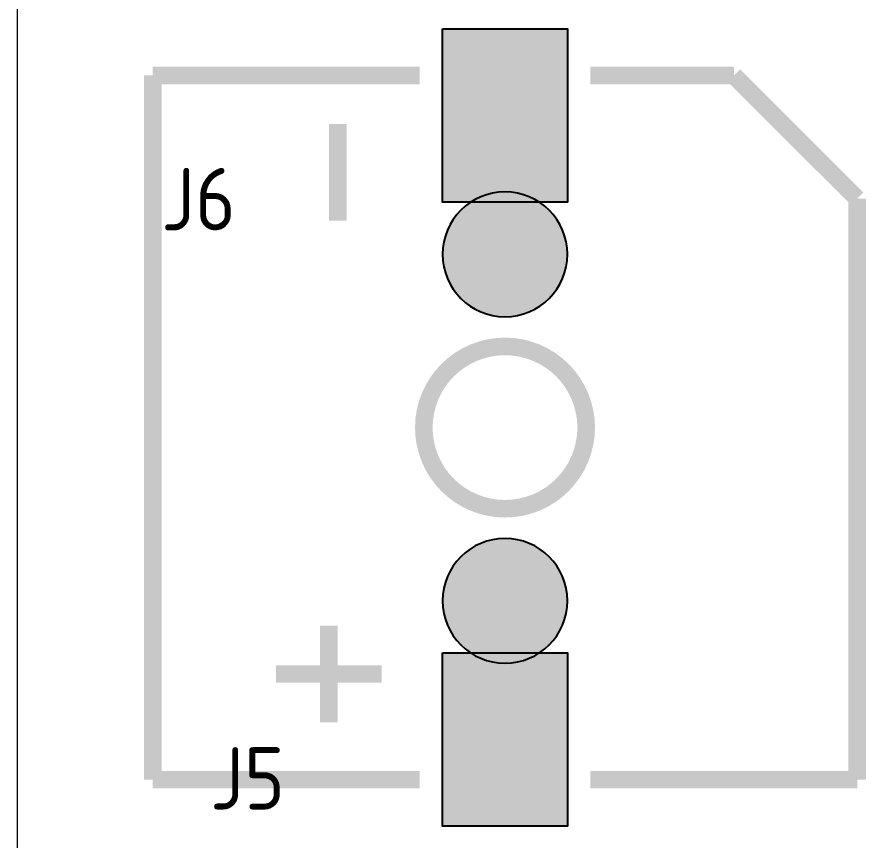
# Model space of a CAD drawing. Header units: millimetres. Extents: x 3623 to 6062, y 1175 to 2021.
# Drawn here: x 5583.4 to 5595.65, y 1825.65 to 1837.53 of the extents above; entities that cross this region are included whole.
import ezdxf

# ---------------------------------------------------------------- set-up
doc = ezdxf.new("R2010")
doc.units = ezdxf.units.MM
doc.header["$LTSCALE"] = 0.1
doc.layers.add('FPC', color=11, linetype='Continuous')
doc.layers.add('TOPOVERLAY', color=2, linetype='Continuous')
for name, color, linetype, true_color in [('Multi-Layer', 7, 'Continuous', 0xc0c0c0), ('Top-Layer', 1, 'Continuous', 0xff0000), ('Top-Silkscreen-Layer', 7, 'Continuous', 0xffcc00)]:
    doc.layers.add(name, color=color, linetype=linetype, true_color=true_color)
doc.styles.get("Standard").update_dxf_attribs({"font": 'isocp2.shx', "bigfont": 'AllInOneBig.shx'})

msp = doc.modelspace()

# ---------------------------------------------------------------- hatches: boundary and pattern name
at = {"layer": 'Multi-Layer'}
for points in [[(5589.541, 1834.104, 1), (5591.341, 1834.104, 1)], [(5589.541, 1834.104, 1), (5591.341, 1834.104, 1)], [(5589.541, 1834.104, 1), (5591.341, 1834.104, 1)], [(5589.541, 1829.104, 1), (5591.341, 1829.104, 1)], [(5589.541, 1829.104, 1), (5591.341, 1829.104, 1)], [(5589.541, 1829.104, 1), (5591.341, 1829.104, 1)]]:
    msp.add_hatch(color=256, dxfattribs=at).paths.add_polyline_path(points)
at = {"layer": 'Top-Layer'}
for points in [[(5589.541, 1837.355), (5591.341, 1837.355), (5591.341, 1834.855), (5589.541, 1834.855)], [(5589.541, 1834.104, 1), (5591.341, 1834.104, 1)], [(5589.541, 1829.104, 1), (5591.341, 1829.104, 1)], [(5589.541, 1828.354), (5591.341, 1828.354), (5591.341, 1825.854), (5589.541, 1825.854)]]:
    msp.add_hatch(color=256, dxfattribs=at).paths.add_polyline_path(points)

# ---------------------------------------------------------------- linework, layer by layer
at = {"layer": 'FPC', "linetype": 'ByBlock', "lineweight": 0}
msp.add_line((5583.402, 1841.897), (5583.402, 1815.945), dxfattribs=at)
at = {"layer": 'Multi-Layer'}
for points in [[(5589.541, 1834.104, 1), (5591.341, 1834.104, 1)], [(5589.541, 1834.104, 1), (5591.341, 1834.104, 1)], [(5589.541, 1834.104, 1), (5591.341, 1834.104, 1)], [(5589.541, 1829.104, 1), (5591.341, 1829.104, 1)], [(5589.541, 1829.104, 1), (5591.341, 1829.104, 1)], [(5589.541, 1829.104, 1), (5591.341, 1829.104, 1)]]:
    msp.add_lwpolyline(points, format="xyb", close=True, dxfattribs=at)
at = {"layer": 'Top-Layer'}
for points in [[(5589.541, 1837.355), (5591.341, 1837.355), (5591.341, 1834.855), (5589.541, 1834.855)], [(5589.541, 1828.354), (5591.341, 1828.354), (5591.341, 1825.854), (5589.541, 1825.854)]]:
    msp.add_lwpolyline(points, close=True, dxfattribs=at)
for points in [[(5589.541, 1834.104, 1), (5591.341, 1834.104, 1)], [(5589.541, 1829.104, 1), (5591.341, 1829.104, 1)]]:
    msp.add_lwpolyline(points, format="xyb", close=True, dxfattribs=at)
at = {"layer": 'Top-Silkscreen-Layer', "const_width": 0.254}
for points in [[(5589.209, 1836.684), (5585.361, 1836.684)], [(5585.361, 1826.524), (5585.361, 1836.684)], [(5589.209, 1836.684), (5585.361, 1836.684)], [(5585.361, 1826.524), (5585.361, 1836.684)], [(5593.743, 1836.684), (5591.673, 1836.684)], [(5593.743, 1836.684), (5591.673, 1836.684)], [(5593.743, 1836.684), (5595.521, 1834.906)], [(5593.743, 1836.684), (5595.521, 1834.906)], [(5588.028, 1835.985), (5588.028, 1834.588)], [(5588.028, 1835.985), (5588.028, 1834.588)], [(5595.521, 1834.906), (5595.521, 1826.524)], [(5595.521, 1834.906), (5595.521, 1826.524)], [(5587.901, 1828.746), (5587.901, 1827.349)], [(5587.901, 1828.746), (5587.901, 1827.349)], [(5588.663, 1828.048), (5587.139, 1828.048)], [(5588.663, 1828.048), (5587.139, 1828.048)], [(5589.21, 1826.524), (5585.361, 1826.524)], [(5589.21, 1826.524), (5585.361, 1826.524)], [(5595.521, 1826.524), (5591.673, 1826.524)], [(5595.521, 1826.524), (5591.673, 1826.524)]]:
    msp.add_lwpolyline(points, dxfattribs=at)
msp.add_lwpolyline([(5589.27, 1831.604, 1), (5591.612, 1831.604), (5591.612, 1831.604, 1), (5589.27, 1831.604)], format="xyb", dxfattribs=at)
msp.add_lwpolyline([(5589.27, 1831.604, 1), (5591.612, 1831.604), (5591.612, 1831.604, 1), (5589.27, 1831.604)], format="xyb", dxfattribs=at)

# ---------------------------------------------------------------- texts
at = {"layer": 'TOPOVERLAY'}
for s, p in [('J6', (5585.482, 1834.45)), ('J5', (5586.188, 1826.093))]:
    msp.add_text(s, height=0.9, dxfattribs=at).set_placement(p)

doc.saveas('drawing.dxf')
